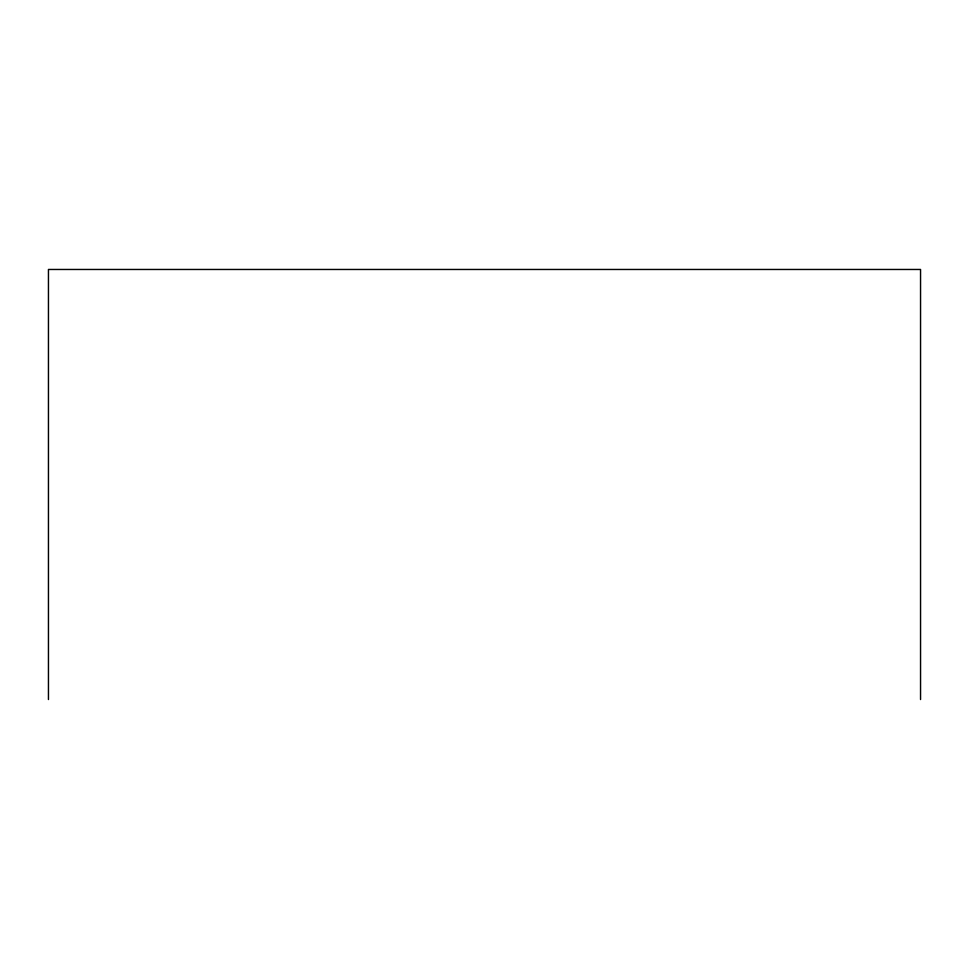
<?xml version="1.0" encoding="UTF-8"?>
<svg xmlns="http://www.w3.org/2000/svg" width="969" height="969" viewBox="0 0 969 969"><rect width="100%" height="100%" fill="white"/><g stroke="black" fill="none" stroke-linecap="round" stroke-linejoin="round"><path stroke-width="1.45" d="M920.55 699.533L920.55 269.467L48.45 269.467L48.45 699.533"/></g></svg>
